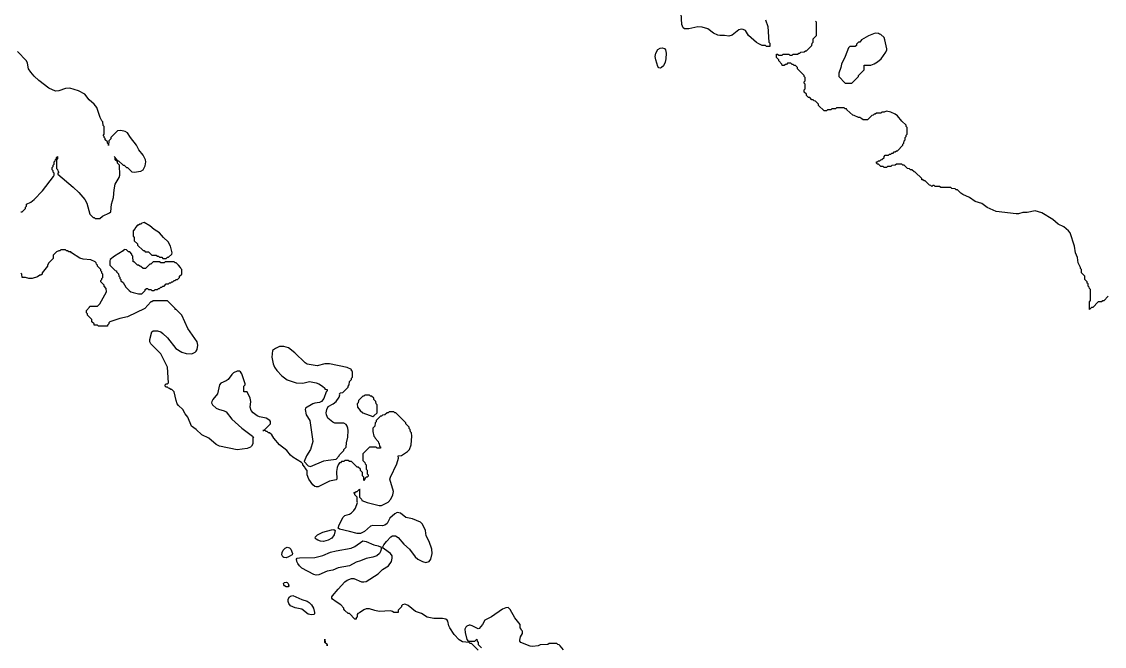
# Model space of a CAD drawing. Extents: x 474277 to 475042, y 254928 to 255625.
# Drawn here: x 474545.1 to 474619.9, y 255386 to 255429.2 of the extents above; entities that cross this region are included whole.
import ezdxf

# ---------------------------------------------------------------- set-up
doc = ezdxf.new("R2010")
doc.units = 0
doc.header["$MEASUREMENT"] = 0
doc.layers.add('BaseMapV2_DTM_export_MonNov09090547073261 — entities', color=1, linetype='CONTINUOUS')

msp = doc.modelspace()

# ---------------------------------------------------------------- linework, layer by layer
at = {"layer": 'BaseMapV2_DTM_export_MonNov09090547073261 — entities', "color": 15, "linetype": 'Continuous', "true_color": 0xb7484b}
for points in [[(474596.54, 255429.291, 85), (474596.686, 255428.831, 85), (474596.761, 255427.758, 85), (474596.832, 255427.681, 85), (474596.83, 255427.446, 85), (474596.6, 255427.448, 85), (474596.523, 255427.52, 85), (474596.293, 255427.525, 85), (474596.063, 255427.63, 85), (474595.91, 255427.73, 85), (474595.356, 255428.218, 85), (474595.143, 255428.557, 85), (474594.99, 255428.628, 85), (474594.836, 255428.644, 85), (474594.683, 255428.607, 85), (474594.223, 255428.228, 85), (474593.993, 255428.174, 85), (474593.686, 255428.223, 85), (474593.38, 255428.203, 85), (474593.226, 255428.23, 85), (474592.938, 255428.371, 85), (474592.536, 255428.685, 85), (474592.153, 255428.796, 85), (474591.846, 255428.804, 85), (474591.233, 255428.674, 85), (474590.926, 255428.682, 85), (474590.843, 255428.754, 85), (474590.742, 255428.984, 85), (474590.711, 255429.751, 85)], [(474620.216, 255410.194, 85), (474619.91, 255409.888, 85), (474619.833, 255409.888, 85), (474619.756, 255409.813, 85), (474619.526, 255409.811, 85), (474619.143, 255409.427, 85), (474619.066, 255409.424, 85), (474618.913, 255409.276, 85), (474618.911, 255409.815, 85), (474618.982, 255409.892, 85), (474618.982, 255410.659, 85), (474618.913, 255410.727, 85), (474618.905, 255410.812, 85), (474618.836, 255410.881, 85), (474618.828, 255411.042, 85), (474618.759, 255411.111, 85), (474618.755, 255411.195, 85), (474618.604, 255411.349, 85), (474618.598, 255411.579, 85), (474618.374, 255411.809, 85), (474618.368, 255412.039, 85), (474618.299, 255412.108, 85), (474618.295, 255412.192, 85), (474618.146, 255412.496, 85), (474618.08, 255412.882, 85), (474617.952, 255413.189, 85), (474617.881, 255413.649, 85), (474617.575, 255414.569, 85), (474617.478, 255414.723, 85), (474617.149, 255415.001, 85), (474616.766, 255415.179, 85), (474616.382, 255415.506, 85), (474615.622, 255415.949, 85), (474615.156, 255416.091, 85), (474614.619, 255415.994, 85), (474614.312, 255415.986, 85), (474614.006, 255415.896, 85), (474613.852, 255415.887, 85), (474612.472, 255416.052, 85), (474611.856, 255416.333, 85), (474611.475, 255416.6, 85), (474611.015, 255416.732, 85), (474610.632, 255417.011, 85), (474610.172, 255417.224, 85), (474610.017, 255417.33, 85), (474609.788, 255417.555, 85), (474609.704, 255417.56, 85), (474609.635, 255417.628, 85), (474609.405, 255417.633, 85), (474609.328, 255417.705, 85), (474608.638, 255417.711, 85), (474608.562, 255417.782, 85), (474608.247, 255417.79, 85), (474608.178, 255417.858, 85), (474608.101, 255417.858, 85), (474608.025, 255417.787, 85), (474607.948, 255417.858, 85), (474607.871, 255417.862, 85), (474607.565, 255418.169, 85), (474607.488, 255418.169, 85), (474607.411, 255418.245, 85), (474607.335, 255418.247, 85), (474607.33, 255418.326, 85), (474606.875, 255418.778, 85), (474606.798, 255418.783, 85), (474606.645, 255418.935, 85), (474606.56, 255418.94, 85), (474606.491, 255419.008, 85), (474606.333, 255419.016, 85), (474606.108, 255419.242, 85), (474606.031, 255419.243, 85), (474605.955, 255419.319, 85), (474605.571, 255419.319, 85), (474605.494, 255419.245, 85), (474605.264, 255419.239, 85), (474605.188, 255419.167, 85), (474604.958, 255419.162, 85), (474604.881, 255419.089, 85), (474604.804, 255419.089, 85), (474604.72, 255419.093, 85), (474604.651, 255419.162, 85), (474604.498, 255419.165, 85), (474604.344, 255419.319, 85), (474604.263, 255419.323, 85), (474604.189, 255419.4, 85), (474604.191, 255419.48, 85), (474604.268, 255419.481, 85), (474604.344, 255419.556, 85), (474604.421, 255419.558, 85), (474604.498, 255419.633, 85), (474604.574, 255419.638, 85), (474604.72, 255419.783, 85), (474604.725, 255419.86, 85), (474604.804, 255419.939, 85), (474605.034, 255419.945, 85), (474605.103, 255420.013, 85), (474605.188, 255420.018, 85), (474605.264, 255420.093, 85), (474605.341, 255420.094, 85), (474605.418, 255420.171, 85), (474605.494, 255420.171, 85), (474605.571, 255420.248, 85), (474605.648, 255420.248, 85), (474606.023, 255420.627, 85), (474606.031, 255420.711, 85), (474606.1, 255420.78, 85), (474606.106, 255420.933, 85), (474606.177, 255421.01, 85), (474606.182, 255421.163, 85), (474606.258, 255421.24, 85), (474606.261, 255421.325, 85), (474606.33, 255421.393, 85), (474606.33, 255421.853, 85), (474606.261, 255421.922, 85), (474606.253, 255422.007, 85), (474605.955, 255422.288, 85), (474605.648, 255422.657, 85), (474605.494, 255422.767, 85), (474605.188, 255422.905, 85), (474604.881, 255422.978, 85), (474604.728, 255422.924, 85), (474604.574, 255422.919, 85), (474604.498, 255422.846, 85), (474604.191, 255422.846, 85), (474604.119, 255422.774, 85), (474604.038, 255422.769, 85), (474603.965, 255422.697, 85), (474603.884, 255422.692, 85), (474603.578, 255422.382, 85), (474603.271, 255422.389, 85), (474603.194, 255422.462, 85), (474603.041, 255422.539, 85), (474602.964, 255422.541, 85), (474602.657, 255422.689, 85), (474602.573, 255422.697, 85), (474602.155, 255423.08, 85), (474602.121, 255423.149, 85), (474602.044, 255423.153, 85), (474601.967, 255423.226, 85), (474601.431, 255423.226, 85), (474601.362, 255423.157, 85), (474601.124, 255423.149, 85), (474601.047, 255423.077, 85), (474600.817, 255423.072, 85), (474600.741, 255423.001, 85), (474600.579, 255423.004, 85), (474600.201, 255423.387, 85), (474600.196, 255423.464, 85), (474599.974, 255423.686, 85), (474599.897, 255423.691, 85), (474599.82, 255423.766, 85), (474599.739, 255423.77, 85), (474599.59, 255423.919, 85), (474599.509, 255423.924, 85), (474599.36, 255424.073, 85), (474599.352, 255424.154, 85), (474599.205, 255424.307, 85), (474599.204, 255424.46, 85), (474599.276, 255424.537, 85), (474599.276, 255424.844, 85), (474599.205, 255424.921, 85), (474599.207, 255425.005, 85), (474599.276, 255425.074, 85), (474599.276, 255425.304, 85), (474599.203, 255425.381, 85), (474599.199, 255425.457, 85), (474598.745, 255425.917, 85), (474598.739, 255425.994, 85), (474598.594, 255426.143, 85), (474598.517, 255426.144, 85), (474598.44, 255426.22, 85), (474598.364, 255426.22, 85), (474598.287, 255426.293, 85), (474598.057, 255426.293, 85), (474597.98, 255426.22, 85), (474597.904, 255426.22, 85), (474597.827, 255426.144, 85), (474597.674, 255426.145, 85), (474597.666, 255426.224, 85), (474597.443, 255426.452, 85), (474597.439, 255426.531, 85), (474597.289, 255426.684, 85), (474597.29, 255426.919, 85), (474597.367, 255426.919, 85), (474597.443, 255426.845, 85), (474597.674, 255426.845, 85), (474597.742, 255426.914, 85), (474597.827, 255426.919, 85), (474598.134, 255426.916, 85), (474598.21, 255426.845, 85), (474598.364, 255426.845, 85), (474598.44, 255426.916, 85), (474598.747, 255426.922, 85), (474598.824, 255426.995, 85), (474598.9, 255426.995, 85), (474598.977, 255427.07, 85), (474599.207, 255427.075, 85), (474599.284, 255427.149, 85), (474599.36, 255427.149, 85), (474599.736, 255427.528, 85), (474599.744, 255427.689, 85), (474599.812, 255427.758, 85), (474599.818, 255427.988, 85), (474600.042, 255428.218, 85), (474600.046, 255429.061, 85), (474600.042, 255429.138, 85), (474599.974, 255429.206, 85)], [(474602.504, 255424.925, 85), (474602.96, 255425.381, 85), (474602.964, 255425.46, 85), (474603.34, 255425.841, 85), (474603.348, 255426.155, 85), (474603.808, 255426.155, 85), (474604.038, 255426.246, 85), (474604.268, 255426.384, 85), (474604.525, 255426.607, 85), (474604.852, 255427.067, 85), (474604.918, 255427.221, 85), (474604.918, 255427.297, 85), (474604.782, 255427.911, 85), (474604.725, 255428.064, 85), (474604.498, 255428.29, 85), (474604.413, 255428.294, 85), (474604.344, 255428.363, 85), (474604.114, 255428.367, 85), (474603.654, 255428.193, 85), (474603.169, 255427.911, 85), (474603.041, 255427.756, 85), (474602.964, 255427.75, 85), (474602.819, 255427.604, 85), (474602.814, 255427.528, 85), (474602.734, 255427.448, 85), (474602.351, 255427.443, 85), (474602.274, 255427.37, 85), (474602.044, 255426.761, 85), (474601.778, 255426.224, 85), (474601.73, 255425.994, 85), (474601.586, 255425.611, 85), (474601.592, 255425.381, 85), (474602.044, 255424.925, 85), (474602.504, 255424.925, 85)], [(474545.074, 255416.028, 84.75), (474545.15, 255416.031, 84.75), (474545.376, 255416.256, 84.75), (474545.38, 255416.341, 84.75), (474545.449, 255416.409, 84.75), (474545.454, 255416.563, 84.75), (474545.764, 255416.696, 84.75), (474545.994, 255416.886, 84.75), (474546.572, 255417.483, 84.75), (474547.323, 255418.48, 84.75), (474547.369, 255418.556, 84.75), (474547.366, 255418.71, 84.75), (474547.297, 255418.778, 84.75), (474547.289, 255418.863, 84.75), (474547.221, 255418.932, 84.75), (474547.218, 255419.093, 84.75), (474547.289, 255419.17, 84.75), (474547.297, 255419.254, 84.75), (474547.366, 255419.323, 84.75), (474547.372, 255419.477, 84.75), (474547.443, 255419.553, 84.75), (474547.451, 255419.638, 84.75), (474547.519, 255419.707, 84.75), (474547.525, 255419.783, 84.75), (474547.604, 255419.863, 84.75), (474547.606, 255419.707, 84.75), (474547.535, 255419.63, 84.75), (474547.532, 255419.093, 84.75), (474547.535, 255419.016, 84.75), (474547.604, 255418.948, 84.75), (474547.612, 255418.863, 84.75), (474547.683, 255418.786, 84.75), (474547.612, 255418.71, 84.75), (474547.612, 255418.633, 84.75), (474548.677, 255417.73, 84.75), (474549.061, 255417.356, 84.75), (474549.48, 255416.87, 84.75), (474549.621, 255416.639, 84.75), (474549.832, 255415.873, 84.75), (474550.058, 255415.647, 84.75), (474550.134, 255415.647, 84.75), (474550.211, 255415.574, 84.75), (474550.518, 255415.574, 84.75), (474550.707, 255415.719, 84.75), (474551.2, 255415.949, 84.75), (474551.276, 255416.026, 84.75), (474551.333, 255416.563, 84.75), (474551.472, 255417.023, 84.75), (474551.514, 255417.56, 84.75), (474551.59, 255417.943, 84.75), (474551.852, 255418.403, 84.75), (474551.895, 255418.556, 84.75), (474551.89, 255419.246, 84.75), (474551.744, 255419.395, 84.75), (474551.736, 255419.477, 84.75), (474551.591, 255419.625, 84.75), (474551.583, 255419.783, 84.75), (474551.511, 255419.86, 84.75), (474551.593, 255419.783, 84.75), (474551.599, 255419.707, 84.75), (474551.744, 255419.561, 84.75), (474551.821, 255419.556, 84.75), (474552.128, 255419.251, 84.75), (474552.205, 255419.249, 84.75), (474552.358, 255419.098, 84.75), (474552.439, 255419.093, 84.75), (474552.741, 255418.791, 84.75), (474552.895, 255418.761, 84.75), (474553.355, 255418.834, 84.75), (474553.508, 255418.922, 84.75), (474553.661, 255419.209, 84.75), (474553.714, 255419.477, 84.75), (474553.677, 255419.63, 84.75), (474553.52, 255419.937, 84.75), (474553.211, 255420.32, 84.75), (474553.061, 255420.627, 84.75), (474552.64, 255421.163, 84.75), (474552.435, 255421.482, 84.75), (474552.281, 255421.587, 84.75), (474551.974, 255421.66, 84.75), (474551.744, 255421.619, 84.75), (474551.289, 255421.163, 84.75), (474551.284, 255421.084, 84.75), (474551.139, 255420.933, 84.75), (474551.131, 255420.622, 84.75), (474551.123, 255420.703, 84.75), (474551.051, 255420.78, 84.75), (474551.046, 255420.857, 84.75), (474550.901, 255421.007, 84.75), (474550.897, 255421.087, 84.75), (474550.82, 255421.163, 84.75), (474550.816, 255421.24, 84.75), (474550.748, 255421.309, 84.75), (474550.816, 255421.393, 84.75), (474550.816, 255421.93, 84.75), (474550.748, 255421.999, 84.75), (474550.74, 255422.237, 84.75), (474550.671, 255422.306, 84.75), (474550.555, 255422.544, 84.75), (474550.308, 255423.234, 84.75), (474550.13, 255423.464, 84.75), (474549.775, 255423.77, 84.75), (474549.489, 255424.154, 84.75), (474549.038, 255424.384, 84.75), (474548.447, 255424.577, 84.75), (474548.141, 255424.552, 84.75), (474547.681, 255424.388, 84.75), (474547.451, 255424.371, 84.75), (474546.991, 255424.573, 84.75), (474546.3, 255425.101, 84.75), (474545.994, 255425.4, 84.75), (474545.756, 255425.687, 84.75), (474545.603, 255425.917, 84.75), (474545.525, 255426.301, 84.75), (474545.455, 255426.454, 84.75), (474544.844, 255427.115, 84.75)], [(474589.343, 255425.994, 85), (474589.239, 255425.966, 85), (474589.162, 255425.986, 85), (474589.086, 255426.068, 85), (474588.941, 255426.531, 85), (474588.911, 255426.761, 85), (474588.943, 255426.991, 85), (474589.086, 255427.25, 85), (474589.239, 255427.338, 85), (474589.392, 255427.359, 85), (474589.546, 255427.307, 85), (474589.622, 255427.222, 85), (474589.674, 255426.991, 85), (474589.65, 255426.607, 85), (474589.595, 255426.377, 85), (474589.469, 255426.119, 85), (474589.343, 255425.994, 85)], [(474555.118, 255412.814, 84.75), (474555.195, 255412.887, 84.75), (474555.272, 255412.887, 84.75), (474555.497, 255413.112, 84.75), (474555.527, 255413.189, 84.75), (474555.412, 255413.649, 84.75), (474555.248, 255413.956, 84.75), (474554.914, 255414.263, 84.75), (474554.658, 255414.57, 84.75), (474554.275, 255414.798, 84.75), (474553.968, 255415.065, 84.75), (474553.585, 255415.293, 84.75), (474553.431, 255415.255, 84.75), (474553.355, 255415.18, 84.75), (474553.278, 255415.178, 84.75), (474553.201, 255415.103, 84.75), (474553.125, 255415.098, 84.75), (474552.979, 255414.953, 84.75), (474552.971, 255414.872, 84.75), (474552.826, 255414.723, 84.75), (474552.822, 255414.416, 84.75), (474552.826, 255414.339, 84.75), (474552.897, 255414.263, 84.75), (474552.903, 255414.033, 84.75), (474553.125, 255413.806, 84.75), (474553.129, 255413.726, 84.75), (474553.508, 255413.347, 84.75), (474553.585, 255413.347, 84.75), (474553.661, 255413.274, 84.75), (474553.891, 255413.269, 84.75), (474554.121, 255413.044, 84.75), (474554.428, 255413.039, 84.75), (474554.505, 255412.967, 84.75), (474554.589, 255412.959, 84.75), (474554.658, 255412.89, 84.75), (474554.812, 255412.885, 84.75), (474554.888, 255412.814, 84.75), (474555.118, 255412.814, 84.75)], [(474576.664, 255385.736, 84.75), (474576.204, 255386.195, 84.75), (474576.127, 255386.195, 84.75), (474576.051, 255386.268, 84.75), (474575.591, 255386.312, 84.75), (474575.361, 255386.453, 84.75), (474575.021, 255386.812, 84.75), (474574.715, 255387.273, 84.75), (474574.642, 255387.426, 84.75), (474574.573, 255387.733, 84.75), (474574.531, 255387.809, 84.75), (474574.441, 255387.871, 84.75), (474574.211, 255387.925, 84.75), (474573.597, 255387.93, 84.75), (474573.137, 255388.027, 84.75), (474572.754, 255388.262, 84.75), (474572.334, 255388.423, 84.75), (474571.834, 255388.822, 84.75), (474571.68, 255388.895, 84.75), (474571.604, 255388.908, 84.75), (474571.45, 255388.875, 84.75), (474571.382, 255388.806, 84.75), (474571.376, 255388.729, 84.75), (474571.151, 255388.499, 84.75), (474571.144, 255388.342, 84.75), (474570.837, 255388.342, 84.75), (474570.76, 255388.418, 84.75), (474570.607, 255388.453, 84.75), (474569.84, 255388.419, 84.75), (474569.533, 255388.474, 84.75), (474569.15, 255388.602, 84.75), (474568.92, 255388.603, 84.75), (474568.767, 255388.537, 84.75), (474568.46, 255388.315, 84.75), (474568.349, 255388.269, 84.75), (474568.31, 255388.193, 84.75), (474568.307, 255388.031, 84.75), (474568.238, 255387.963, 84.75), (474568.238, 255387.886, 84.75), (474568.153, 255387.883, 84.75), (474567.77, 255388.265, 84.75), (474567.689, 255388.269, 84.75), (474567.463, 255388.491, 84.75), (474567.384, 255388.576, 84.75), (474567.378, 255388.653, 84.75), (474567.182, 255388.883, 84.75), (474566.85, 255389.071, 84.75), (474566.598, 255389.266, 84.75), (474566.547, 255389.343, 84.75), (474566.553, 255389.419, 84.75), (474566.603, 255389.496, 84.75), (474566.985, 255389.956, 84.75), (474567.463, 255390.458, 84.75), (474567.616, 255390.569, 84.75), (474567.923, 255390.681, 84.75), (474568.076, 255390.693, 84.75), (474568.613, 255390.473, 84.75), (474568.767, 255390.455, 84.75), (474568.92, 255390.493, 84.75), (474569.763, 255391.007, 84.75), (474570.07, 255391.309, 84.75), (474570.481, 255391.566, 84.75), (474570.687, 255391.873, 84.75), (474570.736, 255392.103, 84.75), (474570.718, 255392.256, 84.75), (474570.616, 255392.41, 84.75), (474570.187, 255392.717, 84.75), (474570.109, 255392.793, 84.75), (474570.086, 255392.87, 84.75), (474570.159, 255393.023, 84.75), (474570.339, 255393.253, 84.75), (474570.646, 255393.56, 84.75), (474570.76, 255393.633, 84.75), (474570.968, 255393.637, 84.75), (474571.144, 255393.53, 84.75), (474571.527, 255393.069, 84.75), (474571.919, 255392.717, 84.75), (474572.319, 255392.18, 84.75), (474572.496, 255392.026, 84.75), (474572.83, 255391.861, 84.75), (474573.06, 255391.805, 84.75), (474573.281, 255391.873, 84.75), (474573.39, 255392.026, 84.75), (474573.48, 255392.41, 84.75), (474573.479, 255392.717, 84.75), (474573.29, 255393.259, 84.75), (474573.083, 255393.637, 84.75), (474573.031, 255394.02, 84.75), (474572.83, 255394.447, 84.75), (474572.677, 255394.578, 84.75), (474572.14, 255394.808, 84.75), (474571.68, 255394.912, 84.75), (474571.297, 255395.216, 84.75), (474571.067, 255395.243, 84.75), (474570.914, 255395.162, 84.75), (474570.569, 255394.863, 84.75), (474570.377, 255394.488, 84.75), (474570.223, 255394.374, 84.75), (474570.07, 255394.337, 84.75), (474569.38, 255394.351, 84.75), (474569.227, 255394.317, 84.75), (474568.818, 255393.943, 84.75), (474568.537, 255393.795, 84.75), (474568.307, 255393.807, 84.75), (474567.77, 255393.929, 84.75), (474567.084, 255394.097, 84.75), (474566.989, 255394.173, 84.75), (474567.065, 255394.403, 84.75), (474567.329, 255394.94, 84.75), (474567.463, 255395.05, 84.75), (474567.77, 255395.145, 84.75), (474567.923, 255395.237, 84.75), (474568.088, 255395.4, 84.75), (474568.182, 255395.554, 84.75), (474568.34, 255395.937, 84.75), (474568.305, 255396.014, 84.75), (474568.299, 255396.32, 84.75), (474568.15, 255396.474, 84.75), (474568.145, 255396.55, 84.75), (474568.072, 255396.627, 84.75), (474568.153, 255396.631, 84.75), (474568.23, 255396.707, 84.75), (474568.307, 255396.712, 84.75), (474568.46, 255396.861, 84.75), (474568.468, 255396.32, 84.75), (474568.616, 255396.167, 84.75), (474568.621, 255396.09, 84.75), (474568.997, 255395.941, 84.75), (474569.84, 255395.728, 84.75), (474569.993, 255395.733, 84.75), (474570.453, 255395.972, 84.75), (474570.635, 255396.167, 84.75), (474570.772, 255396.474, 84.75), (474570.818, 255396.704, 84.75), (474570.576, 255397.547, 84.75), (474570.619, 255397.7, 84.75), (474571.053, 255398.621, 84.75), (474571.156, 255399.004, 84.75), (474571.139, 255399.157, 84.75), (474571.374, 255399.188, 84.75), (474571.783, 255399.464, 84.75), (474571.934, 255399.617, 84.75), (474572.044, 255399.924, 84.75), (474572.089, 255400.537, 84.75), (474572.056, 255400.768, 84.75), (474571.987, 255400.836, 84.75), (474571.979, 255400.998, 84.75), (474571.91, 255401.066, 84.75), (474571.902, 255401.151, 84.75), (474571.68, 255401.378, 84.75), (474571.676, 255401.458, 84.75), (474570.99, 255402.143, 84.75), (474570.914, 255402.143, 84.75), (474570.837, 255402.216, 84.75), (474570.53, 255402.216, 84.75), (474570.453, 255402.143, 84.75), (474570.377, 255402.143, 84.75), (474570.223, 255401.991, 84.75), (474570.07, 255401.986, 84.75), (474569.993, 255401.913, 84.75), (474569.917, 255401.913, 84.75), (474569.613, 255401.611, 84.75), (474569.61, 255401.526, 84.75), (474569.541, 255401.458, 84.75), (474569.535, 255401.228, 84.75), (474569.388, 255401.074, 84.75), (474569.383, 255400.844, 84.75), (474569.46, 255400.537, 84.75), (474569.536, 255400.461, 84.75), (474569.541, 255400.384, 84.75), (474569.766, 255400.154, 84.75), (474569.771, 255400.077, 84.75), (474569.84, 255400.009, 84.75), (474569.848, 255399.847, 84.75), (474569.917, 255399.779, 84.75), (474569.925, 255399.694, 84.75), (474569.687, 255399.691, 84.75), (474569.61, 255399.763, 84.75), (474569.15, 255399.763, 84.75), (474568.698, 255399.311, 84.75), (474568.698, 255398.851, 84.75), (474568.843, 255398.702, 84.75), (474568.851, 255398.621, 84.75), (474568.92, 255398.552, 84.75), (474568.928, 255398.237, 84.75), (474568.997, 255398.168, 84.75), (474569.005, 255397.931, 84.75), (474569.076, 255397.854, 84.75), (474569.073, 255397.774, 84.75), (474568.997, 255397.698, 84.75), (474568.92, 255397.693, 84.75), (474568.851, 255397.624, 84.75), (474568.846, 255397.547, 84.75), (474568.767, 255397.462, 84.75), (474568.759, 255397.7, 84.75), (474568.688, 255397.777, 84.75), (474568.682, 255398.007, 84.75), (474568.534, 255398.161, 84.75), (474568.529, 255398.237, 84.75), (474568.383, 255398.383, 84.75), (474568.307, 255398.387, 84.75), (474567.923, 255398.77, 84.75), (474567.77, 255398.771, 84.75), (474567.693, 255398.843, 84.75), (474567.463, 255398.843, 84.75), (474567.386, 255398.77, 84.75), (474567.233, 255398.77, 84.75), (474567.156, 255398.693, 84.75), (474567.08, 255398.693, 84.75), (474567.003, 255398.542, 84.75), (474566.926, 255398.356, 84.75), (474566.869, 255398.084, 84.75), (474566.894, 255397.547, 84.75), (474566.85, 255397.513, 84.75), (474566.39, 255397.422, 84.75), (474565.623, 255397.023, 84.75), (474565.469, 255397.02, 84.75), (474565.393, 255397.048, 84.75), (474565.25, 255397.164, 84.75), (474564.961, 255397.547, 84.75), (474564.841, 255397.854, 84.75), (474564.848, 255398.161, 84.75), (474564.703, 255398.311, 84.75), (474564.698, 255398.391, 84.75), (474564.547, 255398.544, 84.75), (474564.545, 255398.621, 84.75), (474564.47, 255398.697, 84.75), (474563.859, 255399.083, 84.75), (474563.706, 255399.219, 84.75), (474563.45, 255399.541, 84.75), (474562.936, 255399.924, 84.75), (474562.547, 255400.384, 84.75), (474562.402, 255400.61, 84.75), (474562.249, 255400.763, 84.75), (474562.172, 255400.764, 84.75), (474562.096, 255400.84, 84.75), (474562.011, 255400.844, 84.75), (474561.942, 255400.913, 84.75), (474561.789, 255400.913, 84.75), (474561.866, 255400.925, 84.75), (474562.318, 255401.381, 84.75), (474562.321, 255401.534, 84.75), (474562.275, 255401.611, 84.75), (474562.015, 255401.764, 84.75), (474561.559, 255401.868, 84.75), (474561.406, 255401.937, 84.75), (474561.117, 255402.148, 84.75), (474560.975, 255402.301, 84.75), (474560.903, 255402.531, 84.75), (474560.954, 255402.914, 84.75), (474560.921, 255403.144, 84.75), (474560.716, 255403.597, 84.75), (474560.486, 255403.597, 84.75), (474560.484, 255403.988, 84.75), (474560.558, 255404.065, 84.75), (474560.56, 255404.141, 84.75), (474560.346, 255404.831, 84.75), (474560.256, 255404.963, 84.75), (474560.179, 255405.013, 84.75), (474560.025, 255405.014, 84.75), (474559.77, 255404.908, 84.75), (474559.642, 255404.793, 84.75), (474559.402, 255404.448, 84.75), (474559.259, 255404.354, 84.75), (474558.875, 255404.19, 84.75), (474558.802, 255404.065, 84.75), (474558.652, 255403.451, 84.75), (474558.33, 255403.068, 84.75), (474558.262, 255402.934, 84.75), (474558.248, 255402.838, 84.75), (474558.313, 255402.684, 84.75), (474558.569, 255402.473, 84.75), (474558.722, 255402.395, 84.75), (474559.105, 255402.286, 84.75), (474559.259, 255402.2, 84.75), (474559.642, 255401.713, 84.75), (474560.332, 255401.08, 84.75), (474561.065, 255400.537, 84.75), (474561.099, 255400.469, 84.75), (474561.176, 255400.469, 84.75), (474561.107, 255400.384, 84.75), (474561.092, 255400.001, 84.75), (474561.012, 255399.847, 84.75), (474560.93, 255399.771, 84.75), (474560.716, 255399.665, 84.75), (474560.025, 255399.593, 84.75), (474558.799, 255399.843, 84.75), (474558.569, 255399.96, 84.75), (474558.055, 255400.384, 84.75), (474557.572, 255400.627, 84.75), (474557.188, 255400.984, 84.75), (474556.855, 255401.228, 84.75), (474556.599, 255401.841, 84.75), (474556.422, 255402.077, 84.75), (474556.251, 255402.378, 84.75), (474555.962, 255402.639, 84.75), (474555.871, 255402.761, 84.75), (474555.789, 255402.991, 84.75), (474555.655, 255403.6, 84.75), (474555.502, 255403.753, 84.75), (474555.425, 255403.753, 84.75), (474555.348, 255403.827, 84.75), (474555.264, 255403.835, 84.75), (474555.195, 255403.903, 84.75), (474555.118, 255403.908, 84.75), (474555.037, 255403.988, 84.75), (474555.037, 255404.065, 84.75), (474555.118, 255404.144, 84.75), (474555.195, 255404.149, 84.75), (474555.264, 255404.218, 84.75), (474555.192, 255405.291, 84.75), (474554.749, 255406.212, 84.75), (474554.049, 255406.902, 84.75), (474553.972, 255407.055, 84.75), (474553.977, 255407.208, 84.75), (474554.121, 255407.746, 84.75), (474554.198, 255407.814, 84.75), (474554.505, 255407.797, 84.75), (474554.735, 255407.728, 84.75), (474554.888, 255407.614, 84.75), (474555.195, 255407.312, 84.75), (474555.786, 255406.595, 84.75), (474556.192, 255406.322, 84.75), (474556.498, 255406.239, 84.75), (474556.882, 255406.225, 84.75), (474557.112, 255406.322, 84.75), (474557.188, 255406.4, 84.75), (474557.244, 255406.518, 84.75), (474557.299, 255406.825, 84.75), (474557.257, 255407.055, 84.75), (474556.597, 255407.975, 84.75), (474556.192, 255408.891, 84.75), (474555.808, 255409.274, 84.75), (474555.732, 255409.276, 84.75), (474555.724, 255409.355, 84.75), (474555.195, 255409.884, 84.75), (474554.198, 255409.884, 84.75), (474554.121, 255409.811, 84.75), (474554.045, 255409.811, 84.75), (474553.632, 255409.355, 84.75), (474552.435, 255408.767, 84.75), (474551.898, 255408.647, 84.75), (474551.216, 255408.435, 84.75), (474551.139, 255408.358, 84.75), (474551.134, 255408.282, 84.75), (474551.062, 255408.205, 84.75), (474551.054, 255408.125, 84.75), (474550.441, 255408.125, 84.75), (474550.364, 255408.197, 84.75), (474550.131, 255408.205, 84.75), (474550.126, 255408.282, 84.75), (474549.979, 255408.435, 84.75), (474549.973, 255408.588, 84.75), (474549.672, 255408.895, 84.75), (474549.666, 255408.972, 84.75), (474549.593, 255409.049, 84.75), (474549.595, 255409.202, 84.75), (474549.82, 255409.432, 84.75), (474549.828, 255409.511, 84.75), (474550.364, 255409.517, 84.75), (474550.441, 255409.59, 84.75), (474550.518, 255409.681, 84.75), (474550.973, 255410.505, 84.75), (474550.97, 255410.735, 84.75), (474550.822, 255410.889, 84.75), (474550.82, 255410.965, 84.75), (474550.591, 255411.195, 84.75), (474550.594, 255411.28, 84.75), (474550.663, 255411.349, 84.75), (474550.671, 255411.433, 84.75), (474550.74, 255411.502, 84.75), (474550.74, 255411.732, 84.75), (474550.671, 255411.801, 84.75), (474550.667, 255411.886, 84.75), (474550.592, 255411.962, 84.75), (474550.59, 255412.039, 84.75), (474550.362, 255412.269, 84.75), (474550.356, 255412.346, 84.75), (474550.285, 255412.422, 84.75), (474550.28, 255412.499, 84.75), (474550.206, 255412.576, 84.75), (474549.904, 255412.702, 84.75), (474549.367, 255412.76, 84.75), (474549.137, 255412.822, 84.75), (474548.558, 255413.189, 84.75), (474548.524, 255413.258, 84.75), (474548.371, 255413.263, 84.75), (474548.294, 255413.338, 84.75), (474548.209, 255413.342, 84.75), (474548.141, 255413.411, 84.75), (474547.834, 255413.411, 84.75), (474547.765, 255413.342, 84.75), (474547.681, 255413.338, 84.75), (474547.527, 255413.261, 84.75), (474547.305, 255413.036, 84.75), (474547.297, 255412.801, 84.75), (474546.995, 255412.499, 84.75), (474546.918, 255412.346, 84.75), (474546.914, 255412.267, 84.75), (474546.535, 255411.809, 84.75), (474546.532, 255411.732, 84.75), (474546.456, 255411.656, 84.75), (474546.377, 255411.651, 84.75), (474546.224, 255411.535, 84.75), (474545.84, 255411.419, 84.75), (474545.61, 255411.425, 84.75), (474545.38, 255411.494, 84.75), (474545.148, 255411.502, 84.75), (474545.142, 255411.732, 84.75), (474545.074, 255411.801, 84.75)], [(474553.431, 255410.356, 84.75), (474553.653, 255410.582, 84.75), (474553.659, 255410.659, 84.75), (474553.738, 255410.739, 84.75), (474553.815, 255410.738, 84.75), (474553.891, 255410.663, 84.75), (474554.045, 255410.661, 84.75), (474554.121, 255410.587, 84.75), (474554.275, 255410.59, 84.75), (474554.343, 255410.659, 84.75), (474554.505, 255410.663, 84.75), (474554.581, 255410.74, 84.75), (474554.658, 255410.74, 84.75), (474554.735, 255410.817, 84.75), (474554.812, 255410.82, 84.75), (474554.888, 255410.893, 84.75), (474554.965, 255410.893, 84.75), (474555.118, 255411.045, 84.75), (474555.272, 255411.05, 84.75), (474555.348, 255411.123, 84.75), (474555.425, 255411.127, 84.75), (474555.502, 255411.2, 84.75), (474555.578, 255411.2, 84.75), (474555.655, 255411.277, 84.75), (474555.732, 255411.277, 84.75), (474555.808, 255411.352, 84.75), (474555.885, 255411.357, 84.75), (474556.03, 255411.502, 84.75), (474556.035, 255411.579, 84.75), (474556.184, 255411.732, 84.75), (474556.184, 255412.039, 84.75), (474556.111, 255412.116, 84.75), (474556.107, 255412.192, 84.75), (474555.959, 255412.346, 84.75), (474555.808, 255412.495, 84.75), (474555.724, 255412.499, 84.75), (474555.655, 255412.568, 84.75), (474555.042, 255412.568, 84.75), (474554.973, 255412.499, 84.75), (474554.888, 255412.496, 84.75), (474554.735, 255412.496, 84.75), (474554.658, 255412.568, 84.75), (474554.198, 255412.568, 84.75), (474554.049, 255412.422, 84.75), (474553.968, 255412.418, 84.75), (474553.669, 255412.116, 84.75), (474553.508, 255412.113, 84.75), (474553.355, 255412.261, 84.75), (474553.278, 255412.265, 84.75), (474553.201, 255412.338, 84.75), (474553.125, 255412.343, 84.75), (474552.895, 255412.571, 84.75), (474552.818, 255412.573, 84.75), (474552.81, 255412.959, 84.75), (474552.741, 255413.028, 84.75), (474552.733, 255413.112, 84.75), (474552.588, 255413.258, 84.75), (474552.511, 255413.263, 84.75), (474552.358, 255413.411, 84.75), (474552.205, 255413.415, 84.75), (474552.132, 255413.342, 84.75), (474551.527, 255412.959, 84.75), (474551.248, 255412.729, 84.75), (474551.21, 255412.652, 84.75), (474551.216, 255412.346, 84.75), (474551.591, 255411.97, 84.75), (474551.67, 255411.962, 84.75), (474551.676, 255411.886, 84.75), (474551.821, 255411.737, 84.75), (474551.829, 255411.579, 84.75), (474551.898, 255411.51, 84.75), (474551.901, 255411.426, 84.75), (474551.977, 255411.349, 84.75), (474551.982, 255411.272, 84.75), (474552.128, 255411.144, 84.75), (474552.317, 255410.812, 84.75), (474552.55, 255410.582, 84.75), (474552.661, 255410.505, 84.75), (474552.818, 255410.451, 84.75), (474553.201, 255410.371, 84.75), (474553.431, 255410.356, 84.75)], [(474565.086, 255398.433, 84.75), (474566.006, 255398.812, 84.75), (474566.313, 255398.88, 84.75), (474566.85, 255398.932, 84.75), (474567.072, 255399.157, 84.75), (474567.077, 255399.234, 84.75), (474567.378, 255399.541, 84.75), (474567.384, 255399.617, 84.75), (474567.537, 255399.771, 84.75), (474567.563, 255400.077, 84.75), (474567.652, 255400.461, 84.75), (474567.681, 255400.921, 84.75), (474567.671, 255401.074, 84.75), (474567.614, 255401.228, 84.75), (474567.54, 255401.327, 84.75), (474567.386, 255401.414, 84.75), (474566.773, 255401.419, 84.75), (474566.62, 255401.485, 84.75), (474566.282, 255401.764, 84.75), (474566.184, 255401.994, 84.75), (474566.163, 255402.148, 84.75), (474566.21, 255402.378, 84.75), (474566.313, 255402.576, 84.75), (474566.657, 255402.761, 84.75), (474566.868, 255402.914, 84.75), (474567.054, 255403.221, 84.75), (474567.105, 255403.375, 84.75), (474567.08, 255403.456, 84.75), (474567.156, 255403.53, 84.75), (474567.31, 255403.536, 84.75), (474567.685, 255403.911, 84.75), (474567.689, 255403.988, 84.75), (474567.762, 255404.065, 84.75), (474567.77, 255404.303, 84.75), (474567.915, 255404.448, 84.75), (474567.923, 255404.533, 84.75), (474567.992, 255404.601, 84.75), (474567.992, 255404.985, 84.75), (474567.923, 255405.053, 84.75), (474567.915, 255405.138, 84.75), (474567.616, 255405.28, 84.75), (474566.39, 255405.514, 84.75), (474566.083, 255405.526, 84.75), (474565.546, 255405.385, 84.75), (474564.856, 255405.502, 84.75), (474564.703, 255405.583, 84.75), (474563.992, 255406.288, 84.75), (474563.553, 255406.62, 84.75), (474563.246, 255406.731, 84.75), (474562.939, 255406.723, 84.75), (474562.658, 255406.595, 84.75), (474562.46, 255406.442, 84.75), (474562.419, 255405.982, 84.75), (474562.509, 255405.521, 84.75), (474562.588, 255405.291, 84.75), (474562.748, 255405.061, 84.75), (474563.093, 255404.696, 84.75), (474563.476, 255404.42, 84.75), (474564.089, 255404.205, 84.75), (474564.549, 255404.181, 84.75), (474565.009, 255404.313, 84.75), (474565.469, 255404.209, 84.75), (474565.654, 255404.141, 84.75), (474565.904, 255403.988, 84.75), (474566.064, 255403.835, 84.75), (474566.083, 255403.766, 84.75), (474566.244, 255403.758, 84.75), (474566.244, 255403.681, 84.75), (474566.16, 255403.6, 84.75), (474566.006, 255403.13, 84.75), (474565.853, 255402.919, 84.75), (474565.7, 255402.842, 84.75), (474565.393, 255402.803, 84.75), (474565.239, 255402.75, 84.75), (474564.747, 255402.454, 84.75), (474564.703, 255402.378, 84.75), (474564.794, 255401.994, 84.75), (474565.029, 255401.611, 84.75), (474565.239, 255400.154, 84.75), (474565.087, 255399.617, 84.75), (474564.811, 255399.157, 84.75), (474564.634, 255398.774, 84.75), (474564.933, 255398.475, 84.75), (474565.086, 255398.433, 84.75)], [(474569.38, 255401.882, 84.75), (474569.457, 255401.921, 84.75), (474569.679, 255402.148, 84.75), (474569.679, 255402.684, 84.75), (474569.61, 255402.753, 84.75), (474569.602, 255402.914, 84.75), (474569.454, 255403.068, 84.75), (474569.449, 255403.144, 84.75), (474569.303, 255403.29, 84.75), (474569.227, 255403.293, 84.75), (474569.15, 255403.367, 84.75), (474568.843, 255403.367, 84.75), (474568.775, 255403.298, 84.75), (474568.69, 255403.293, 84.75), (474568.391, 255402.991, 84.75), (474568.386, 255402.838, 84.75), (474568.314, 255402.761, 84.75), (474568.332, 255402.531, 84.75), (474568.52, 255402.301, 84.75), (474568.699, 255402.148, 84.75), (474569.38, 255401.882, 84.75)], [(474568.54, 255396.934, 84.75), (474568.537, 255396.926, 84.75), (474568.532, 255396.934, 84.75), (474568.54, 255396.934, 84.75)], [(474565.992, 255393.253, 84.75), (474565.776, 255393.271, 84.75), (474565.595, 255393.33, 84.75), (474565.472, 255393.407, 84.75), (474565.41, 255393.483, 84.75), (474565.422, 255393.56, 84.75), (474565.568, 255393.713, 84.75), (474565.93, 255393.898, 84.75), (474566.543, 255394.064, 84.75), (474566.696, 255394.07, 84.75), (474566.799, 255394.02, 84.75), (474566.709, 255393.713, 84.75), (474566.567, 255393.483, 84.75), (474566.3, 255393.33, 84.75), (474565.992, 255393.253, 84.75)], [(474565.664, 255390.953, 84.75), (474565.469, 255390.926, 84.75), (474565.316, 255390.961, 84.75), (474564.482, 255391.413, 84.75), (474564.321, 255391.566, 84.75), (474564.213, 255391.72, 84.75), (474564.14, 255391.873, 84.75), (474564.113, 255392.026, 84.75), (474564.166, 255392.09, 84.75), (474564.319, 255392.116, 84.75), (474565.393, 255392.141, 84.75), (474565.93, 255392.275, 84.75), (474566.466, 255392.513, 84.75), (474566.85, 255392.607, 84.75), (474567.901, 255392.793, 84.75), (474568.153, 255392.913, 84.75), (474568.69, 255393.286, 84.75), (474568.92, 255393.247, 84.75), (474569.457, 255393.015, 84.75), (474569.763, 255392.94, 84.75), (474569.914, 255392.87, 84.75), (474569.979, 255392.793, 84.75), (474569.931, 255392.563, 84.75), (474569.853, 255392.41, 84.75), (474569.656, 255392.256, 84.75), (474569.38, 255392.17, 84.75), (474568.92, 255392.084, 84.75), (474568.537, 255391.902, 84.75), (474568.23, 255391.815, 84.75), (474567.77, 255391.561, 84.75), (474567.003, 255391.421, 84.75), (474566.62, 255391.278, 84.75), (474566.236, 255391.197, 84.75), (474565.664, 255390.953, 84.75)], [(474563.565, 255392.18, 84.75), (474563.399, 255392.113, 84.75), (474563.246, 255392.132, 84.75), (474563.169, 255392.19, 84.75), (474563.104, 255392.333, 84.75), (474563.118, 255392.486, 84.75), (474563.19, 255392.64, 84.75), (474563.323, 255392.793, 84.75), (474563.476, 255392.857, 84.75), (474563.629, 255392.806, 84.75), (474563.716, 255392.717, 84.75), (474563.837, 255392.41, 84.75), (474563.821, 255392.333, 84.75), (474563.565, 255392.18, 84.75)], [(474563.532, 255390.11, 84.75), (474563.399, 255390.106, 84.75), (474563.292, 255390.186, 84.75), (474563.237, 255390.263, 84.75), (474563.225, 255390.34, 84.75), (474563.277, 255390.416, 84.75), (474563.399, 255390.439, 84.75), (474563.476, 255390.41, 84.75), (474563.544, 255390.34, 84.75), (474563.576, 255390.186, 84.75), (474563.532, 255390.11, 84.75)], [(474565.328, 255388.193, 84.75), (474565.163, 255388.176, 84.75), (474564.933, 255388.219, 84.75), (474564.473, 255388.565, 84.75), (474564.013, 255388.665, 84.75), (474563.706, 255388.808, 84.75), (474563.577, 255388.959, 84.75), (474563.537, 255389.113, 84.75), (474563.549, 255389.266, 84.75), (474563.629, 255389.416, 84.75), (474563.706, 255389.482, 84.75), (474563.859, 255389.509, 84.75), (474564.473, 255389.241, 84.75), (474564.856, 255389.116, 84.75), (474564.994, 255389.036, 84.75), (474565.147, 255388.883, 84.75), (474565.291, 255388.653, 84.75), (474565.361, 255388.346, 84.75), (474565.364, 255388.269, 84.75), (474565.328, 255388.193, 84.75)], [(474582.568, 255385.77, 84.75), (474582.338, 255386.043, 84.75), (474582.262, 255386.118, 84.75), (474582.177, 255386.122, 84.75), (474582.108, 255386.191, 84.75), (474581.571, 255386.191, 84.75), (474581.495, 255386.12, 84.75), (474580.958, 255386.111, 84.75), (474580.807, 255386.046, 84.75), (474580.421, 255385.984, 84.75), (474580.268, 255386.016, 84.75), (474579.629, 255386.276, 84.75), (474579.556, 255386.352, 84.75), (474579.539, 255386.429, 84.75), (474579.607, 255386.659, 84.75), (474579.727, 255386.889, 84.75), (474579.723, 255387.042, 84.75), (474579.655, 255387.111, 84.75), (474579.647, 255387.196, 84.75), (474579.575, 255387.273, 84.75), (474579.57, 255387.503, 84.75), (474579.195, 255387.973, 84.75), (474578.888, 255388.547, 84.75), (474578.734, 255388.68, 84.75), (474578.581, 255388.674, 84.75), (474578.351, 255388.582, 84.75), (474577.584, 255388.053, 84.75), (474577.14, 255387.809, 84.75), (474576.966, 255387.503, 84.75), (474576.741, 255387.245, 84.75), (474576.664, 255387.221, 84.75), (474576.588, 255387.249, 84.75), (474576.265, 255387.426, 84.75), (474576.127, 255387.467, 84.75), (474576.051, 255387.463, 84.75), (474575.897, 255387.395, 84.75), (474575.821, 255387.325, 84.75), (474575.756, 255387.196, 84.75), (474575.764, 255386.966, 84.75), (474575.897, 255386.472, 84.75), (474575.974, 255386.357, 84.75), (474576.434, 255386.36, 84.75), (474576.588, 255386.508, 84.75), (474576.596, 255386.352, 84.75), (474576.667, 255386.276, 84.75), (474576.672, 255386.122, 84.75), (474576.894, 255385.897, 84.75)], [(474566.241, 255386.046, 84.75), (474566.232, 255386.122, 84.75), (474566.081, 255386.276, 84.75), (474566.083, 255386.509, 84.75), (474566.091, 255386.276, 84.75), (474566.236, 255386.125, 84.75), (474566.241, 255386.046, 84.75)]]:
    msp.add_polyline3d(points, dxfattribs=at)

doc.saveas('drawing.dxf')
